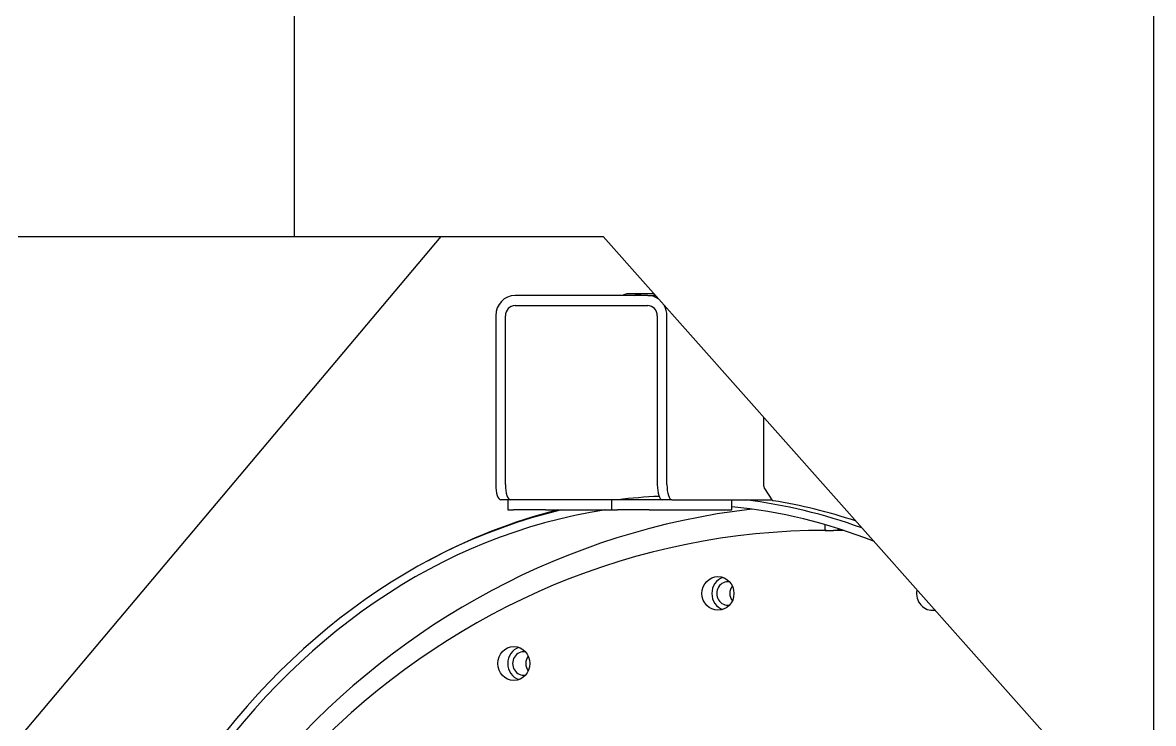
# Model space of a CAD drawing. Header units: millimetres. Extents: x -360063 to 84100, y -179792 to 59400.
# Drawn here: x 7426 to 8096, y 44147 to 44562 of the extents above; entities that cross this region are included whole.
import ezdxf

# ---------------------------------------------------------------- set-up
doc = ezdxf.new("R2010")
doc.units = ezdxf.units.MM
doc.header["$LTSCALE"] = 100
doc.layers.add('Visible', color=7, linetype='Continuous', lineweight=25)

msp = doc.modelspace()

# ---------------------------------------------------------------- linework, layer by layer
at = {"layer": 'Visible'}
for p, q in [((7587.22, 44435.17), (7587.22, 44600.17)), ((8095.57, 44600.17), (8095.57, 43100.17)), ((7673.87, 44435.17), (7421.44, 44135.17)), ((7423.64, 44435.17), (7587.22, 44435.17)), ((7587.22, 44435.17), (7769.84, 44435.17)), ((7769.84, 44435.17), (8036.16, 44135.17)), ((7796.28, 44400.32), (7717.73, 44400.32)), ((7799.89, 44401.32), (7785.34, 44401.32)), ((7796.28, 44400.32), (7800.77, 44400.32)), ((7800.77, 44400.32), (7799.89, 44401.32)), ((7717.73, 44394.32), (7796.28, 44394.32)), ((7706.37, 44388.32), (7706.37, 44288.32)), ((7712.05, 44288.32), (7712.05, 44388.32)), ((7801.96, 44388.32), (7801.96, 44288.32)), ((7807.64, 44288.32), (7807.64, 44388.32)), ((7865.03, 44287.36), (7865.03, 44327.95)), ((7865.39, 44286.02), (7869.68, 44279.4)), ((7713.4, 44279.32), (7709.28, 44279.32)), ((7716.78, 44279.32), (7713.4, 44279.32)), ((7713.4, 44279.32), (7713.4, 44273.32)), ((7735.71, 44279.32), (7716.78, 44279.32)), ((7742.06, 44279.32), (7735.71, 44279.32)), ((7774.91, 44279.32), (7742.06, 44279.32)), ((7778.3, 44279.32), (7774.91, 44279.32)), ((7774.91, 44279.32), (7774.91, 44273.32)), ((7797.23, 44279.32), (7778.3, 44279.32)), ((7803.57, 44279.32), (7797.23, 44279.32)), ((7804.87, 44279.32), (7803.57, 44279.32)), ((7810.54, 44279.32), (7804.87, 44279.32)), ((7810.54, 44279.32), (7869.73, 44279.32)), ((7846.1, 44273.32), (7846.1, 44279.32)), ((7713.4, 44273.32), (7716.78, 44273.32)), ((7735.71, 44273.32), (7716.78, 44273.32)), ((7735.71, 44273.32), (7742.06, 44273.32)), ((7742.06, 44273.32), (7774.91, 44273.32)), ((7774.91, 44273.32), (7778.3, 44273.32)), ((7797.23, 44273.32), (7778.3, 44273.32)), ((7797.23, 44273.32), (7803.57, 44273.32)), ((7803.57, 44273.32), (7845.83, 44273.32)), ((7845.83, 44273.32), (7846.1, 44273.32)), ((7901.27, 44261.17), (7901.27, 44264.58)), ((7901.38, 44261.17), (7906.22, 44261.17)), ((7908.89, 44262.27), (7908.89, 44261.16)), ((7909.36, 44261.16), (7909.36, 44262.12))]:
    msp.add_line(p, q, dxfattribs=at)
for centre, major_axis, ratio, start_param, end_param in [((7717.73, 44388.32), (0, 12), 0.946407, 0, 1.570796), ((7796.28, 44388.32), (0, 12), 0.946407, 5.700058, 6.283185), ((7717.73, 44388.32), (0, 6), 0.946407, 0, 1.570796), ((7796.28, 44388.32), (0, 6), 0.946407, 4.712389, 6.283185), ((7796.28, 44388.32), (0, 12), 0.946407, 4.712389, 5.231571), ((7709.28, 44288.32), (0, -9), 0.322975, 4.712389, 6.283185), ((7714.96, 44288.32), (0, -9), 0.322975, 4.712389, 6.283185), ((7804.87, 44288.32), (0, -9), 0.322975, 4.712389, 6.283185), ((7810.54, 44288.32), (0, -9), 0.322975, 4.712389, 6.283185), ((7816.38, 43800.17), (0, 481.5), 0.795801, 0.034889, 0.098811), ((7816.38, 43800.17), (0, 481.5), 0.795801, 6.001278, 6.184375), ((7821.73, 43800.17), (0, 482.5), 0.795404, 6.026161, 6.155534), ((7816.38, 43800.17), (0, 481.5), 0.795801, 0.18649, 3.098743), ((7816.38, 43800.17), (0, -476.5), 0.795801, 3.260217, 6.251137), ((7907.19, 43800.17), (0, 476.5), 0.946407, 0.109602, 2.931834), ((7818.37, 43800.17), (0, 482.5), 0.795631, 0.197175, 0.408561), ((7816.38, 43800.17), (0, -476.5), 0.795801, 2.837385, 3.063157), ((7901.38, 43800.17), (0, 461), 0.946407, 6.257012, 9.247012), ((7906.22, 43800.17), (0, 461), 0.946407, 6.268889, 6.283185), ((7843.68, 44223.89), (0, 10), 0.946407, 0.312184, 2.829408), ((7843.68, 44223.89), (0, 6.92), 0.946407, 6.112748, 9.595216), ((7851.43, 44223.89), (0, 6.92), 0.946407, 0.883598, 2.257995), ((7964.89, 44223.89), (0, -10), 0.946407, 4.510084, 6.421545), ((7722.86, 44182.41), (0, 10), 0.946407, 0.312184, 2.829408), ((7722.86, 44182.41), (0, 6.92), 0.946407, 6.112748, 9.595216), ((7730.62, 44182.41), (0, 6.92), 0.946407, 0.883598, 2.257995)]:
    msp.add_ellipse(centre, major_axis=major_axis, ratio=ratio, start_param=start_param, end_param=end_param, dxfattribs=at)
for centre in [(7837.86, 44223.89), (7717.05, 44182.41)]:
    msp.add_ellipse(centre, major_axis=(0, 10), ratio=0.946407, dxfattribs=at)
for points, knots in [([(7785.34, 44401.32), (7784.89, 44401.32), (7784, 44401.25), (7782.91, 44400.97), (7782.04, 44400.64), (7781.61, 44400.44), (7781.39, 44400.32)], [0, 0, 0, 0, 0.1791665, 0.3583329, 0.4479161, 0.5437966, 0.5437966, 0.5437966, 0.5437966]), ([(7788.32, 44400.32), (7788.54, 44400.44), (7788.97, 44400.64), (7789.84, 44400.97), (7790.93, 44401.25), (7791.82, 44401.32), (7792.27, 44401.32)], [-5.1096889, -5.1096889, -5.1096889, -5.1096889, -5.0396382, -4.9741884, -4.8432887, -4.712389, -4.712389, -4.712389, -4.712389]), ([(7865.03, 44287.36), (7865.03, 44287.11), (7865.06, 44286.87), (7865.18, 44286.41), (7865.28, 44286.2), (7865.39, 44286.02)], [0, 0, 0, 0, 0.0731057, 0.0731057, 0.1462115, 0.1462115, 0.1462115, 0.1462115]), ([(7869.68, 44279.4), (7869.8, 44279.22), (7869.94, 44279.07), (7870.25, 44278.85), (7870.41, 44278.77), (7870.59, 44278.75)], [0, 0, 0, 0, 0.0723777, 0.0723777, 0.1447554, 0.1447554, 0.1447554, 0.1447554])]:
    msp.add_open_spline(points, degree=3, knots=knots, dxfattribs=at)

doc.saveas('drawing.dxf')
